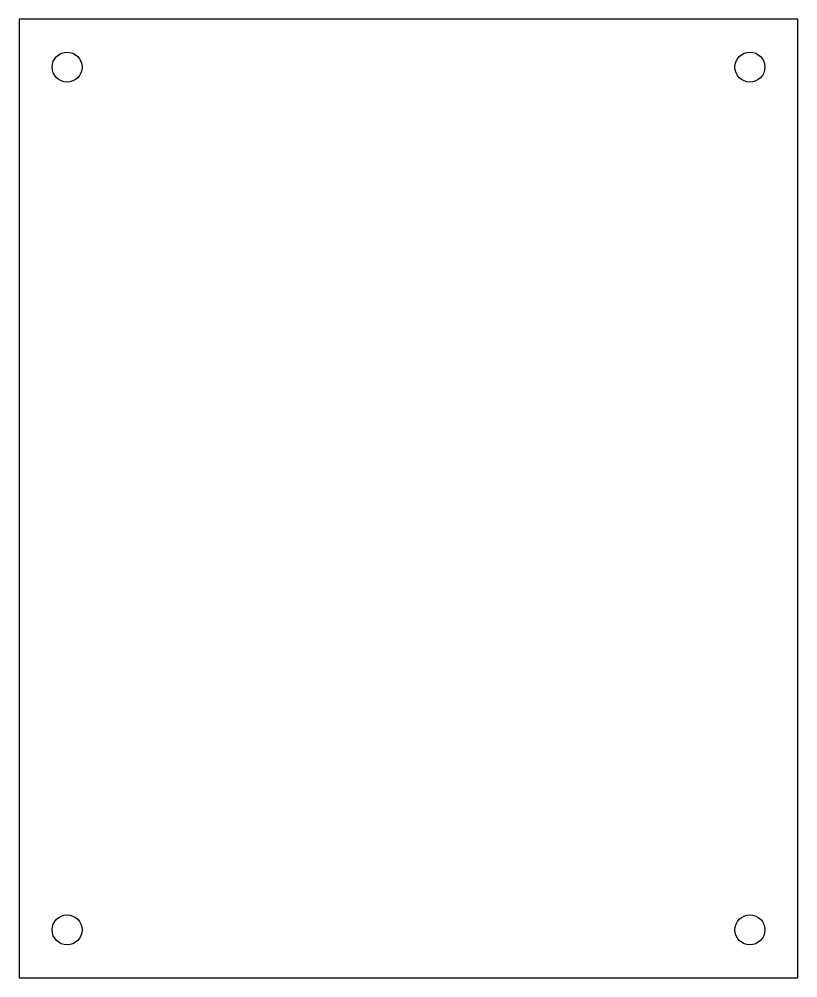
# Model space of a CAD drawing. Header units: millimetres. Extents: x 371 to 501, y 802 to 962.
import ezdxf

# ---------------------------------------------------------------- set-up
doc = ezdxf.new("R2010")
doc.units = ezdxf.units.MM
doc.header["$MEASUREMENT"] = 0
doc.layers.get('0').update_dxf_attribs({"true_color": 0xc2ced6})

msp = doc.modelspace()

# ---------------------------------------------------------------- linework, layer by layer
at = {"elevation": 4}
msp.add_lwpolyline([(371.1, 801.75), (501.1, 801.75), (501.1, 961.75), (371.1, 961.75)], close=True, dxfattribs=at)
for centre in [(379.1, 953.75, 4), (493.1, 953.75, 4), (379.1, 809.75, 4), (493.1, 809.75, 4)]:
    msp.add_circle(centre, 2.5)

doc.saveas('drawing.dxf')
